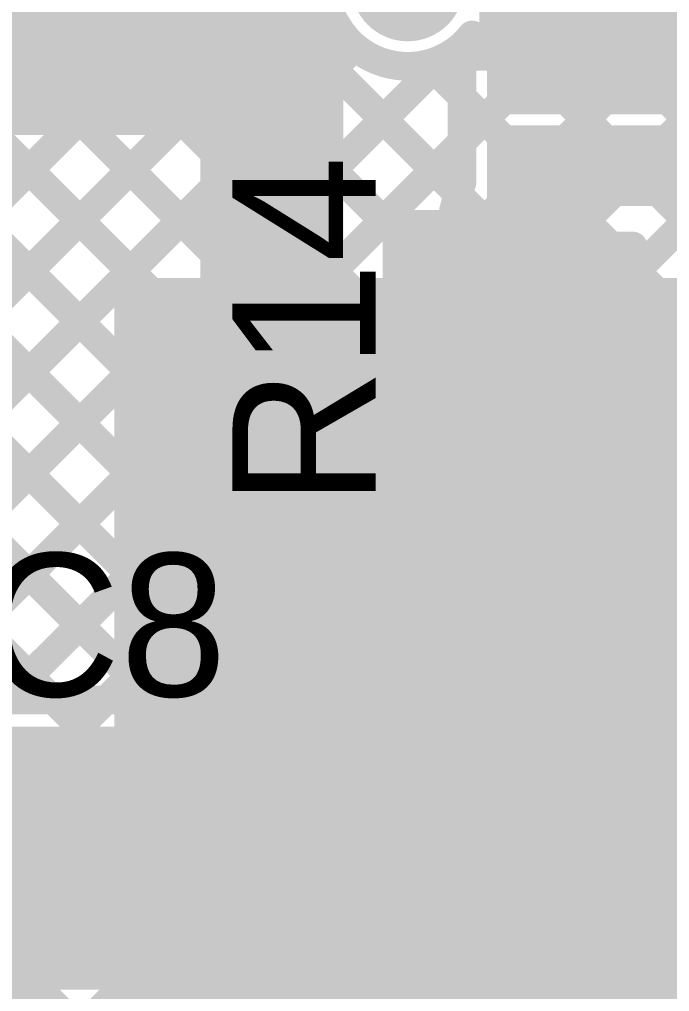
# Model space of a CAD drawing. Header units: millimetres. Extents: x 3.06 to 5.82, y 1.29 to 3.84.
# Drawn here: x 5.0885 to 5.2702, y 1.5805 to 1.8523 of the extents above; entities that cross this region are included whole.
import ezdxf

# ---------------------------------------------------------------- set-up
doc = ezdxf.new("R2010")
doc.units = ezdxf.units.MM
doc.header["$MEASUREMENT"] = 0
for name, color, linetype in [('BottomLayer', 5, 'Continuous'), ('BottomOverlay', 54, 'Continuous'), ('BottomPaste', 16, 'Continuous'), ('BottomSolder', 6, 'Continuous'), ('MultiLayer', 9, 'Continuous'), ('TopLayer', 1, 'Continuous'), ('TopOverlay', 2, 'Continuous'), ('TopPaste', 8, 'Continuous'), ('TopSolder', 216, 'Continuous'), ('ViaHoleLayer', 16, 'Continuous')]:
    doc.layers.add(name, color=color, linetype=linetype)

# ---------------------------------------------------------------- blocks, each defined once
blk = doc.blocks.new('RES_0805_74')
at = {"layer": 'TopLayer'}
for points in [[(-0.06, -0.025), (-0.02, -0.025), (-0.06, 0.025), (-0.02, 0.025)], [(0.02, -0.025), (0.06, -0.025), (0.02, 0.025), (0.06, 0.025)]]:
    blk.add_solid(points, dxfattribs=at)
at = {"layer": 'TopOverlay', "const_width": 0.00787}
for points in [[(-0.065, 0.03), (0.065, 0.03)], [(-0.065, 0.03), (-0.065, -0.03)], [(0.065, 0.03), (0.065, -0.03)], [(-0.065, -0.03), (0.065, -0.03)]]:
    blk.add_lwpolyline(points, dxfattribs=at)
at = {"layer": 'TopOverlay', "const_width": 0.00394}
for points in [[(-0.06697, 0.03, 1), (-0.06303, 0.03, 1)], [(-0.06697, 0.03, 1), (-0.06303, 0.03, 1)], [(0.06303, 0.03, 1), (0.06697, 0.03, 1)], [(0.06303, 0.03, 1), (0.06697, 0.03, 1)], [(-0.06697, -0.03, 1), (-0.06303, -0.03, 1)], [(-0.06697, -0.03, 1), (-0.06303, -0.03, 1)], [(0.06303, -0.03, 1), (0.06697, -0.03, 1)], [(0.06303, -0.03, 1), (0.06697, -0.03, 1)]]:
    blk.add_lwpolyline(points, format="xyb", close=True, dxfattribs=at)
at = {"layer": 'TopPaste'}
for points in [[(-0.06, -0.025), (-0.02, -0.025), (-0.06, 0.025), (-0.02, 0.025)], [(0.02, -0.025), (0.06, -0.025), (0.02, 0.025), (0.06, 0.025)]]:
    blk.add_solid(points, dxfattribs=at)
at = {"layer": 'TopSolder'}
for points in [[(-0.064, -0.029), (-0.016, -0.029), (-0.064, 0.029), (-0.016, 0.029)], [(0.016, -0.029), (0.064, -0.029), (0.016, 0.029), (0.064, 0.029)]]:
    blk.add_solid(points, dxfattribs=at)
blk = doc.blocks.new('RES_0805_B_75')
at = {"layer": 'BottomLayer'}
for points in [[(-0.06, -0.025), (-0.02, -0.025), (-0.06, 0.025), (-0.02, 0.025)], [(0.02, -0.025), (0.06, -0.025), (0.02, 0.025), (0.06, 0.025)]]:
    blk.add_solid(points, dxfattribs=at)
at = {"layer": 'BottomOverlay', "const_width": 0.00787}
for points in [[(-0.065, 0.03), (0.065, 0.03)], [(-0.065, -0.03), (-0.065, 0.03)], [(0.065, -0.03), (0.065, 0.03)], [(-0.065, -0.03), (0.065, -0.03)]]:
    blk.add_lwpolyline(points, dxfattribs=at)
at = {"layer": 'BottomOverlay', "const_width": 0.00394}
for points in [[(-0.06697, 0.03, 1), (-0.06303, 0.03, 1)], [(-0.06697, 0.03, 1), (-0.06303, 0.03, 1)], [(0.06303, 0.03, 1), (0.06697, 0.03, 1)], [(0.06303, 0.03, 1), (0.06697, 0.03, 1)], [(-0.06697, -0.03, 1), (-0.06303, -0.03, 1)], [(-0.06697, -0.03, 1), (-0.06303, -0.03, 1)], [(0.06303, -0.03, 1), (0.06697, -0.03, 1)], [(0.06303, -0.03, 1), (0.06697, -0.03, 1)]]:
    blk.add_lwpolyline(points, format="xyb", close=True, dxfattribs=at)
at = {"layer": 'BottomPaste'}
for points in [[(-0.06, -0.025), (-0.02, -0.025), (-0.06, 0.025), (-0.02, 0.025)], [(0.02, -0.025), (0.06, -0.025), (0.02, 0.025), (0.06, 0.025)]]:
    blk.add_solid(points, dxfattribs=at)
at = {"layer": 'BottomSolder'}
for points in [[(-0.064, -0.029), (-0.016, -0.029), (-0.064, 0.029), (-0.016, 0.029)], [(0.016, -0.029), (0.064, -0.029), (0.016, 0.029), (0.064, 0.029)]]:
    blk.add_solid(points, dxfattribs=at)
blk = doc.blocks.new('RES_0805_87')
at = {"layer": 'TopLayer'}
for points in [[(-0.06, -0.025), (-0.02, -0.025), (-0.06, 0.025), (-0.02, 0.025)], [(0.02, -0.025), (0.06, -0.025), (0.02, 0.025), (0.06, 0.025)]]:
    blk.add_solid(points, dxfattribs=at)
at = {"layer": 'TopOverlay', "const_width": 0.00787}
for points in [[(-0.065, 0.03), (0.065, 0.03)], [(-0.065, -0.03), (-0.065, 0.03)], [(0.065, -0.03), (0.065, 0.03)], [(-0.065, -0.03), (0.065, -0.03)]]:
    blk.add_lwpolyline(points, dxfattribs=at)
at = {"layer": 'TopOverlay', "const_width": 0.00394}
for points in [[(-0.06697, 0.03, 1), (-0.06303, 0.03, 1)], [(-0.06697, 0.03, 1), (-0.06303, 0.03, 1)], [(0.06303, 0.03, 1), (0.06697, 0.03, 1)], [(0.06303, 0.03, 1), (0.06697, 0.03, 1)], [(-0.06697, -0.03, 1), (-0.06303, -0.03, 1)], [(-0.06697, -0.03, 1), (-0.06303, -0.03, 1)], [(0.06303, -0.03, 1), (0.06697, -0.03, 1)], [(0.06303, -0.03, 1), (0.06697, -0.03, 1)]]:
    blk.add_lwpolyline(points, format="xyb", close=True, dxfattribs=at)
at = {"layer": 'TopPaste'}
for points in [[(-0.06, -0.025), (-0.02, -0.025), (-0.06, 0.025), (-0.02, 0.025)], [(0.02, -0.025), (0.06, -0.025), (0.02, 0.025), (0.06, 0.025)]]:
    blk.add_solid(points, dxfattribs=at)
at = {"layer": 'TopSolder'}
for points in [[(-0.064, -0.029), (-0.016, -0.029), (-0.064, 0.029), (-0.016, 0.029)], [(0.016, -0.029), (0.064, -0.029), (0.016, 0.029), (0.064, 0.029)]]:
    blk.add_solid(points, dxfattribs=at)
blk = doc.blocks.new('16_TSSOP_100')
at = {"layer": 'TopLayer'}
for points in [[(-0.13681, 0.08228), (-0.08169, 0.08228), (-0.13681, 0.09685), (-0.08169, 0.09685)], [(0.07579, 0.08228), (0.13091, 0.08228), (0.07579, 0.09685), (0.13091, 0.09685)], [(-0.13681, 0.05669), (-0.08169, 0.05669), (-0.13681, 0.07126), (-0.08169, 0.07126)], [(0.07579, 0.05669), (0.13091, 0.05669), (0.07579, 0.07126), (0.13091, 0.07126)], [(-0.13681, 0.0311), (-0.08169, 0.0311), (-0.13681, 0.04567), (-0.08169, 0.04567)], [(0.07579, 0.0311), (0.13091, 0.0311), (0.07579, 0.04567), (0.13091, 0.04567)], [(-0.13681, 0.00551), (-0.08169, 0.00551), (-0.13681, 0.02008), (-0.08169, 0.02008)], [(0.07579, 0.00551), (0.13091, 0.00551), (0.07579, 0.02008), (0.13091, 0.02008)], [(-0.13681, -0.02008), (-0.08169, -0.02008), (-0.13681, -0.00551), (-0.08169, -0.00551)], [(0.07579, -0.02008), (0.13091, -0.02008), (0.07579, -0.00551), (0.13091, -0.00551)], [(-0.13681, -0.04567), (-0.08169, -0.04567), (-0.13681, -0.0311), (-0.08169, -0.0311)], [(0.07579, -0.04567), (0.13091, -0.04567), (0.07579, -0.0311), (0.13091, -0.0311)], [(-0.13681, -0.07126), (-0.08169, -0.07126), (-0.13681, -0.05669), (-0.08169, -0.05669)], [(0.07579, -0.07126), (0.13091, -0.07126), (0.07579, -0.05669), (0.13091, -0.05669)], [(-0.13681, -0.09685), (-0.08169, -0.09685), (-0.13681, -0.08228), (-0.08169, -0.08228)], [(0.07579, -0.09685), (0.13091, -0.09685), (0.07579, -0.08228), (0.13091, -0.08228)]]:
    blk.add_solid(points, dxfattribs=at)
at = {"layer": 'TopOverlay', "const_width": 0.00787}
for points in [[(-0.079, 0.103), (0.079, 0.103)], [(-0.079, -0.103), (0.079, -0.103)]]:
    blk.add_lwpolyline(points, dxfattribs=at)
at = {"layer": 'TopOverlay'}
for points, const_width in [([(-0.08097, 0.103, 1), (-0.07703, 0.103, 1)], 0.00394), ([(0.07703, 0.103, 1), (0.08097, 0.103, 1)], 0.00394), ([(-0.14253, 0.089, 1), (-0.15147, 0.089, 1)], 0.01), ([(-0.15397, 0.089, 1), (-0.14897, 0.089, 1)], 0.005), ([(-0.14503, 0.089, 1), (-0.14003, 0.089, 1)], 0.005), ([(-0.08097, -0.103, 1), (-0.07703, -0.103, 1)], 0.00394), ([(0.07703, -0.103, 1), (0.08097, -0.103, 1)], 0.00394)]:
    blk.add_lwpolyline(points, format="xyb", close=True, dxfattribs=dict(at, const_width=const_width))
at = {"layer": 'TopPaste'}
for points in [[(-0.13681, 0.08228), (-0.08169, 0.08228), (-0.13681, 0.09685), (-0.08169, 0.09685)], [(0.07579, 0.08228), (0.13091, 0.08228), (0.07579, 0.09685), (0.13091, 0.09685)], [(-0.13681, 0.05669), (-0.08169, 0.05669), (-0.13681, 0.07126), (-0.08169, 0.07126)], [(0.07579, 0.05669), (0.13091, 0.05669), (0.07579, 0.07126), (0.13091, 0.07126)], [(-0.13681, 0.0311), (-0.08169, 0.0311), (-0.13681, 0.04567), (-0.08169, 0.04567)], [(0.07579, 0.0311), (0.13091, 0.0311), (0.07579, 0.04567), (0.13091, 0.04567)], [(-0.13681, 0.00551), (-0.08169, 0.00551), (-0.13681, 0.02008), (-0.08169, 0.02008)], [(0.07579, 0.00551), (0.13091, 0.00551), (0.07579, 0.02008), (0.13091, 0.02008)], [(-0.13681, -0.02008), (-0.08169, -0.02008), (-0.13681, -0.00551), (-0.08169, -0.00551)], [(0.07579, -0.02008), (0.13091, -0.02008), (0.07579, -0.00551), (0.13091, -0.00551)], [(-0.13681, -0.04567), (-0.08169, -0.04567), (-0.13681, -0.0311), (-0.08169, -0.0311)], [(0.07579, -0.04567), (0.13091, -0.04567), (0.07579, -0.0311), (0.13091, -0.0311)], [(-0.13681, -0.07126), (-0.08169, -0.07126), (-0.13681, -0.05669), (-0.08169, -0.05669)], [(0.07579, -0.07126), (0.13091, -0.07126), (0.07579, -0.05669), (0.13091, -0.05669)], [(-0.13681, -0.09685), (-0.08169, -0.09685), (-0.13681, -0.08228), (-0.08169, -0.08228)], [(0.07579, -0.09685), (0.13091, -0.09685), (0.07579, -0.08228), (0.13091, -0.08228)]]:
    blk.add_solid(points, dxfattribs=at)
at = {"layer": 'TopSolder'}
for points in [[(-0.14081, 0.07828), (-0.07769, 0.07828), (-0.14081, 0.10085), (-0.07769, 0.10085)], [(0.07179, 0.07828), (0.13491, 0.07828), (0.07179, 0.10085), (0.13491, 0.10085)], [(-0.14081, 0.05269), (-0.07769, 0.05269), (-0.14081, 0.07526), (-0.07769, 0.07526)], [(0.07179, 0.05269), (0.13491, 0.05269), (0.07179, 0.07526), (0.13491, 0.07526)], [(-0.14081, 0.0271), (-0.07769, 0.0271), (-0.14081, 0.04967), (-0.07769, 0.04967)], [(0.07179, 0.0271), (0.13491, 0.0271), (0.07179, 0.04967), (0.13491, 0.04967)], [(-0.14081, 0.00151), (-0.07769, 0.00151), (-0.14081, 0.02408), (-0.07769, 0.02408)], [(0.07179, 0.00151), (0.13491, 0.00151), (0.07179, 0.02408), (0.13491, 0.02408)], [(-0.14081, -0.02408), (-0.07769, -0.02408), (-0.14081, -0.00151), (-0.07769, -0.00151)], [(0.07179, -0.02408), (0.13491, -0.02408), (0.07179, -0.00151), (0.13491, -0.00151)], [(-0.14081, -0.04967), (-0.07769, -0.04967), (-0.14081, -0.0271), (-0.07769, -0.0271)], [(0.07179, -0.04967), (0.13491, -0.04967), (0.07179, -0.0271), (0.13491, -0.0271)], [(-0.14081, -0.07526), (-0.07769, -0.07526), (-0.14081, -0.05269), (-0.07769, -0.05269)], [(0.07179, -0.07526), (0.13491, -0.07526), (0.07179, -0.05269), (0.13491, -0.05269)], [(-0.14081, -0.10085), (-0.07769, -0.10085), (-0.14081, -0.07828), (-0.07769, -0.07828)], [(0.07179, -0.10085), (0.13491, -0.10085), (0.07179, -0.07828), (0.13491, -0.07828)]]:
    blk.add_solid(points, dxfattribs=at)
blk = doc.blocks.new('C__1206_111')
at = {"layer": 'TopLayer'}
for points in [[(-0.08, -0.035), (-0.02, -0.035), (-0.08, 0.035), (-0.02, 0.035)], [(0.02, -0.035), (0.08, -0.035), (0.02, 0.035), (0.08, 0.035)]]:
    blk.add_solid(points, dxfattribs=at)
at = {"layer": 'TopOverlay', "const_width": 0.005}
for points in [[(-0.087, 0.042), (0.087, 0.042)], [(-0.087, 0.042), (-0.087, -0.042)], [(0.087, 0.042), (0.087, -0.042)], [(-0.087, -0.042), (0.087, -0.042)]]:
    blk.add_lwpolyline(points, dxfattribs=at)
at = {"layer": 'TopOverlay', "const_width": 0.0025}
for points in [[(-0.08825, 0.042, 1), (-0.08575, 0.042, 1)], [(-0.08825, 0.042, 1), (-0.08575, 0.042, 1)], [(0.08575, 0.042, 1), (0.08825, 0.042, 1)], [(0.08575, 0.042, 1), (0.08825, 0.042, 1)], [(-0.08825, -0.042, 1), (-0.08575, -0.042, 1)], [(-0.08825, -0.042, 1), (-0.08575, -0.042, 1)], [(0.08575, -0.042, 1), (0.08825, -0.042, 1)], [(0.08575, -0.042, 1), (0.08825, -0.042, 1)]]:
    blk.add_lwpolyline(points, format="xyb", close=True, dxfattribs=at)
at = {"layer": 'TopPaste'}
for points in [[(-0.08, -0.035), (-0.02, -0.035), (-0.08, 0.035), (-0.02, 0.035)], [(0.02, -0.035), (0.08, -0.035), (0.02, 0.035), (0.08, 0.035)]]:
    blk.add_solid(points, dxfattribs=at)
at = {"layer": 'TopSolder'}
for points in [[(-0.084, -0.039), (-0.016, -0.039), (-0.084, 0.039), (-0.016, 0.039)], [(0.016, -0.039), (0.084, -0.039), (0.016, 0.039), (0.084, 0.039)]]:
    blk.add_solid(points, dxfattribs=at)

msp = doc.modelspace()

# ---------------------------------------------------------------- linework, layer by layer
at = {"layer": 'BottomLayer'}
for points, const_width in [([(4.789, 2.2255), (5.367, 1.6475)], 0.008), ([(4.789, 2.19722), (5.367, 1.61922)], 0.008), ([(4.789, 2.16893), (5.36166, 1.59627)], 0.008), ([(4.789, 2.14065), (5.34149, 1.58816)], 0.008), ([(4.89622, 2.00514), (5.32595, 1.57542)], 0.008), ([(4.88966, 1.98342), (5.31461, 1.55847)], 0.008), ([(4.8668, 1.978), (5.3084, 1.5364)], 0.008), ([(4.87912, 1.93739), (5.29051, 1.526)], 0.008), ([(4.72069, 1.468), (5.17776, 1.92507)], 0.008), ([(4.75109, 1.924), (5.14909, 1.526)], 0.008), ([(4.77937, 1.924), (5.17737, 1.526)], 0.008), ([(4.80766, 1.924), (5.20566, 1.526)], 0.008), ([(4.83594, 1.924), (5.23394, 1.526)], 0.008), ([(4.86418, 1.92404), (5.26223, 1.526)], 0.008), ([(4.74898, 1.468), (5.19842, 1.91745)], 0.008), ([(4.77726, 1.468), (5.17021, 1.86095)], 0.008), ([(5.159, 1.771), (5.159, 1.839)], 0.04), ([(5.215, 1.842), (5.215, 1.84799)], 0.008), ([(4.80555, 1.468), (5.18197, 1.84442)], 0.008), ([(4.83383, 1.468), (5.20767, 1.84184)], 0.008), ([(4.86211, 1.468), (5.23611, 1.842)], 0.008), ([(4.8904, 1.468), (5.2644, 1.842)], 0.008), ([(5.215, 1.842), (5.276, 1.842)], 0.008), ([(5.22907, 1.842), (5.367, 1.70407)], 0.008), ([(5.25735, 1.842), (5.367, 1.73235)], 0.008), ([(5.20284, 1.83995), (5.367, 1.67579)], 0.008), ([(4.91868, 1.468), (5.28468, 1.834)], 0.008), ([(4.94697, 1.468), (5.31297, 1.834)], 0.008), ([(4.97525, 1.468), (5.34125, 1.834)], 0.008), ([(5.06154, 1.526), (5.36954, 1.834)], 0.008), ([(5.08982, 1.526), (5.39782, 1.834)], 0.008), ([(5.1181, 1.526), (5.4261, 1.834)], 0.008), ([(5.173, 1.757), (5.318, 1.757)], 0.012), ([(5.14639, 1.526), (5.367, 1.74661)], 0.008), ([(5.17467, 1.526), (5.367, 1.71833)], 0.008), ([(5.20296, 1.526), (5.367, 1.69004)], 0.008)]:
    msp.add_lwpolyline(points, dxfattribs=dict(at, const_width=const_width))
for points, const_width in [([(5.19109, 1.862, 1), (5.20291, 1.862, 1)], 0.01181), ([(5.149, 1.839, 1), (5.169, 1.839, 1)], 0.02), ([(5.213, 1.84799, 1), (5.217, 1.84799, 1)], 0.004), ([(5.213, 1.84799, 1), (5.217, 1.84799, 1)], 0.004), ([(5.15309, 1.839, 1), (5.16491, 1.839, 1)], 0.01181), ([(5.17997, 1.84442, 1), (5.18397, 1.84442, 1)], 0.004), ([(5.1812, 1.84384, 1), (5.1852, 1.84384, 1)], 0.004), ([(5.1812, 1.84384, 1), (5.1852, 1.84384, 1)], 0.004), ([(5.20567, 1.84184, 1), (5.20967, 1.84184, 1)], 0.004), ([(5.213, 1.842, 1), (5.217, 1.842, 1)], 0.004), ([(5.213, 1.842, 1), (5.217, 1.842, 1)], 0.004), ([(5.22707, 1.842, 1), (5.23107, 1.842, 1)], 0.004), ([(5.23411, 1.842, 1), (5.23811, 1.842, 1)], 0.004), ([(5.25535, 1.842, 1), (5.25935, 1.842, 1)], 0.004), ([(5.2624, 1.842, 1), (5.2664, 1.842, 1)], 0.004), ([(5.20084, 1.83995, 1), (5.20484, 1.83995, 1)], 0.004), ([(5.149, 1.771, 1), (5.169, 1.771, 1)], 0.02), ([(5.156, 1.771, 1), (5.162, 1.771, 1)], 0.006), ([(5.17, 1.757, 1), (5.176, 1.757, 1)], 0.006), ([(5.17, 1.757, 1), (5.176, 1.757, 1)], 0.006), ([(5.21609, 1.691, 1), (5.22791, 1.691, 1)], 0.01181)]:
    msp.add_lwpolyline(points, format="xyb", close=True, dxfattribs=dict(at, const_width=const_width))
for points, const_width in [([(5.1832, 1.84384, -0.298221), (5.17, 1.864)], 0.008), ([(5.215, 1.84799, -0.410774), (5.1832, 1.84384)], 0.008), ([(5.173, 1.757, -0.414214), (5.159, 1.771)], 0.012)]:
    msp.add_lwpolyline(points, format="xyb", dxfattribs=dict(at, const_width=const_width))
msp.add_solid([(5.115, 1.523), (5.308, 1.523), (5.115, 1.78), (5.308, 1.78)], dxfattribs=at)
at = {"layer": 'BottomSolder', "const_width": 0.01581}
for points in [[(5.18909, 1.862, 1), (5.20491, 1.862, 1)], [(5.15109, 1.839, 1), (5.16691, 1.839, 1)], [(5.21409, 1.691, 1), (5.22991, 1.691, 1)]]:
    msp.add_lwpolyline(points, format="xyb", close=True, dxfattribs=at)
at = {"layer": 'MultiLayer', "const_width": 0.01181}
for points in [[(5.19109, 1.862, 1), (5.20291, 1.862, 1)], [(5.15309, 1.839, 1), (5.16491, 1.839, 1)], [(5.21609, 1.691, 1), (5.22791, 1.691, 1)]]:
    msp.add_lwpolyline(points, format="xyb", close=True, dxfattribs=at)
at = {"layer": 'TopLayer'}
for points, const_width in [([(5.034, 1.9805), (5.21101, 1.80349)], 0.008), ([(4.79094, 1.969), (5.09794, 1.662)], 0.008), ([(5.03023, 1.95599), (5.194, 1.79222)], 0.008), ([(5.01632, 1.94162), (5.194, 1.76393)], 0.008), ([(5.00171, 1.92794), (5.194, 1.73565)], 0.008), ([(4.63669, 1.384), (5.17776, 1.92507)], 0.008), ([(4.86418, 1.92404), (5.12623, 1.662)], 0.008), ([(4.89151, 1.925), (5.15451, 1.662)], 0.008), ([(4.9198, 1.925), (5.1828, 1.662)], 0.008), ([(4.94808, 1.925), (5.21108, 1.662)], 0.008), ([(4.97636, 1.925), (5.23936, 1.662)], 0.008), ([(4.66498, 1.384), (5.19842, 1.91745)], 0.008), ([(5.16, 1.84), (5.16, 1.87)], 0.012), ([(4.69326, 1.384), (5.17355, 1.86429)], 0.008), ([(4.72155, 1.384), (5.18219, 1.84465)], 0.008), ([(4.74983, 1.384), (5.20744, 1.84161)], 0.008), ([(5.20284, 1.83995), (5.21219, 1.8306)], 0.008), ([(5.20724, 1.84161), (5.21219, 1.84161)], 0.008), ([(5.21219, 1.82972), (5.21219, 1.84161)], 0.008), ([(5.25075, 1.837), (5.25075, 1.83702)], 0.012), ([(5.25075, 1.837), (5.283, 1.837)], 0.012), ([(5.21219, 1.81874), (5.21219, 1.82972)], 0.008), ([(5.21219, 1.81874), (5.21219, 1.82972)], 0.008), ([(4.77811, 1.384), (5.21219, 1.81807)], 0.008), ([(5.21219, 1.80669), (5.21219, 1.81874)], 0.008), ([(5.25075, 1.81143), (5.29543, 1.81143)], 0.02), ([(5.23, 1.764), (5.23, 1.79069)], 0.02), ([(5.194, 1.795), (5.20922, 1.795)], 0.008), ([(5.194, 1.733), (5.194, 1.795)], 0.008), ([(5.0844, 1.662), (5.194, 1.7716)], 0.008), ([(5.11268, 1.662), (5.194, 1.74332)], 0.008), ([(5.194, 1.73565), (5.19665, 1.733)], 0.008), ([(5.14097, 1.662), (5.21197, 1.733)], 0.008), ([(5.16925, 1.662), (5.24025, 1.733)], 0.008), ([(5.194, 1.733), (5.261, 1.733)], 0.008), ([(5.19665, 1.733), (5.261, 1.66865)], 0.008), ([(5.22493, 1.733), (5.261, 1.69693)], 0.008), ([(5.25322, 1.733), (5.261, 1.72522)], 0.008), ([(5.261, 1.663), (5.261, 1.733)], 0.008), ([(5.19754, 1.662), (5.261, 1.72546)], 0.008), ([(5.22582, 1.662), (5.261, 1.69718)], 0.008), ([(5.2551, 1.663), (5.261, 1.6689)], 0.008), ([(5.247, 1.663), (5.261, 1.663)], 0.008), ([(5.247, 1.663), (5.261, 1.663)], 0.008), ([(5.075, 1.662), (5.247, 1.662)], 0.008)]:
    msp.add_lwpolyline(points, dxfattribs=dict(at, const_width=const_width))
for points, const_width in [([(5.17717, 1.85072, -0.447159), (5.18458, 1.88114)], 0.008), ([(5.20724, 1.84161, -0.399144), (5.17717, 1.85072)], 0.008), ([(5.16, 1.84, -0.414214), (5.159, 1.839)], 0.012), ([(5.23, 1.79069, -0.414214), (5.25075, 1.81143)], 0.02), ([(5.20922, 1.795, -0.07259), (5.21219, 1.80669)], 0.008)]:
    msp.add_lwpolyline(points, format="xyb", dxfattribs=dict(at, const_width=const_width))
for points, const_width in [([(5.19109, 1.862, 1), (5.20291, 1.862, 1)], 0.01181), ([(5.17517, 1.85072, 1), (5.17917, 1.85072, 1)], 0.004), ([(5.17517, 1.85072, 1), (5.17917, 1.85072, 1)], 0.004), ([(5.15309, 1.839, 1), (5.16491, 1.839, 1)], 0.01181), ([(5.18019, 1.84465, 1), (5.18419, 1.84465, 1)], 0.004), ([(5.157, 1.84, 1), (5.163, 1.84, 1)], 0.006), ([(5.157, 1.84, 1), (5.163, 1.84, 1)], 0.006), ([(5.156, 1.839, 1), (5.162, 1.839, 1)], 0.006), ([(5.20084, 1.83995, 1), (5.20484, 1.83995, 1)], 0.004), ([(5.20524, 1.84161, 1), (5.20924, 1.84161, 1)], 0.004), ([(5.20524, 1.84161, 1), (5.20924, 1.84161, 1)], 0.004), ([(5.20544, 1.84161, 1), (5.20944, 1.84161, 1)], 0.004), ([(5.21019, 1.84161, 1), (5.21419, 1.84161, 1)], 0.004), ([(5.21019, 1.84161, 1), (5.21419, 1.84161, 1)], 0.004), ([(5.24775, 1.83702, 1), (5.25375, 1.83702, 1)], 0.006), ([(5.24775, 1.837, 1), (5.25375, 1.837, 1)], 0.006), ([(5.24775, 1.837, 1), (5.25375, 1.837, 1)], 0.006), ([(5.21019, 1.8306, 1), (5.21419, 1.8306, 1)], 0.004), ([(5.21019, 1.82972, 1), (5.21419, 1.82972, 1)], 0.004), ([(5.21019, 1.82972, 1), (5.21419, 1.82972, 1)], 0.004), ([(5.21019, 1.82972, 1), (5.21419, 1.82972, 1)], 0.004), ([(5.21019, 1.81874, 1), (5.21419, 1.81874, 1)], 0.004), ([(5.21019, 1.81874, 1), (5.21419, 1.81874, 1)], 0.004), ([(5.21019, 1.81874, 1), (5.21419, 1.81874, 1)], 0.004), ([(5.21019, 1.81807, 1), (5.21419, 1.81807, 1)], 0.004), ([(5.24575, 1.81143, 1), (5.25575, 1.81143, 1)], 0.01), ([(5.24575, 1.81143, 1), (5.25575, 1.81143, 1)], 0.01), ([(5.21019, 1.80669, 1), (5.21419, 1.80669, 1)], 0.004), ([(5.21019, 1.80669, 1), (5.21419, 1.80669, 1)], 0.004), ([(5.20901, 1.80349, 1), (5.21301, 1.80349, 1)], 0.004), ([(5.225, 1.79069, 1), (5.235, 1.79069, 1)], 0.01), ([(5.225, 1.79069, 1), (5.235, 1.79069, 1)], 0.01), ([(5.192, 1.795, 1), (5.196, 1.795, 1)], 0.004), ([(5.192, 1.795, 1), (5.196, 1.795, 1)], 0.004), ([(5.20722, 1.795, 1), (5.21122, 1.795, 1)], 0.004), ([(5.20722, 1.795, 1), (5.21122, 1.795, 1)], 0.004), ([(5.192, 1.79222, 1), (5.196, 1.79222, 1)], 0.004), ([(5.192, 1.7716, 1), (5.196, 1.7716, 1)], 0.004), ([(5.225, 1.764, 1), (5.235, 1.764, 1)], 0.01), ([(5.192, 1.76393, 1), (5.196, 1.76393, 1)], 0.004), ([(5.192, 1.74332, 1), (5.196, 1.74332, 1)], 0.004), ([(5.192, 1.73565, 1), (5.196, 1.73565, 1)], 0.004), ([(5.192, 1.73565, 1), (5.196, 1.73565, 1)], 0.004), ([(5.192, 1.733, 1), (5.196, 1.733, 1)], 0.004), ([(5.192, 1.733, 1), (5.196, 1.733, 1)], 0.004), ([(5.19465, 1.733, 1), (5.19865, 1.733, 1)], 0.004), ([(5.19465, 1.733, 1), (5.19865, 1.733, 1)], 0.004), ([(5.20997, 1.733, 1), (5.21397, 1.733, 1)], 0.004), ([(5.22293, 1.733, 1), (5.22693, 1.733, 1)], 0.004), ([(5.23825, 1.733, 1), (5.24225, 1.733, 1)], 0.004), ([(5.25122, 1.733, 1), (5.25522, 1.733, 1)], 0.004), ([(5.259, 1.733, 1), (5.263, 1.733, 1)], 0.004), ([(5.259, 1.733, 1), (5.263, 1.733, 1)], 0.004), ([(5.259, 1.72546, 1), (5.263, 1.72546, 1)], 0.004), ([(5.259, 1.72522, 1), (5.263, 1.72522, 1)], 0.004), ([(5.21609, 1.691, 1), (5.22791, 1.691, 1)], 0.01181), ([(5.259, 1.69718, 1), (5.263, 1.69718, 1)], 0.004), ([(5.259, 1.69693, 1), (5.263, 1.69693, 1)], 0.004), ([(5.259, 1.6689, 1), (5.263, 1.6689, 1)], 0.004), ([(5.259, 1.66865, 1), (5.263, 1.66865, 1)], 0.004), ([(5.245, 1.663, 1), (5.249, 1.663, 1)], 0.004), ([(5.245, 1.663, 1), (5.249, 1.663, 1)], 0.004), ([(5.2531, 1.663, 1), (5.2571, 1.663, 1)], 0.004), ([(5.259, 1.663, 1), (5.263, 1.663, 1)], 0.004), ([(5.259, 1.663, 1), (5.263, 1.663, 1)], 0.004), ([(5.259, 1.663, 1), (5.263, 1.663, 1)], 0.004), ([(5.09594, 1.662, 1), (5.09994, 1.662, 1)], 0.004), ([(5.11068, 1.662, 1), (5.11468, 1.662, 1)], 0.004), ([(5.12423, 1.662, 1), (5.12823, 1.662, 1)], 0.004), ([(5.13897, 1.662, 1), (5.14297, 1.662, 1)], 0.004), ([(5.15251, 1.662, 1), (5.15651, 1.662, 1)], 0.004), ([(5.16725, 1.662, 1), (5.17125, 1.662, 1)], 0.004), ([(5.1808, 1.662, 1), (5.1848, 1.662, 1)], 0.004), ([(5.19554, 1.662, 1), (5.19954, 1.662, 1)], 0.004), ([(5.20908, 1.662, 1), (5.21308, 1.662, 1)], 0.004), ([(5.22382, 1.662, 1), (5.22782, 1.662, 1)], 0.004), ([(5.23736, 1.662, 1), (5.24136, 1.662, 1)], 0.004), ([(5.245, 1.662, 1), (5.249, 1.662, 1)], 0.004)]:
    msp.add_lwpolyline(points, format="xyb", close=True, dxfattribs=dict(at, const_width=const_width))
for points in [[(4.934, 1.82), (5.175, 1.82), (4.934, 1.902), (5.175, 1.902)], [(5.086, 1.581), (5.25, 1.581), (5.086, 1.651), (5.25, 1.651)], [(5.258, 1.584), (5.307, 1.584), (5.258, 1.652), (5.307, 1.652)], [(5.258, 1.623), (5.369, 1.623), (5.258, 1.652), (5.369, 1.652)]]:
    msp.add_solid(points, dxfattribs=at)
at = {"layer": 'TopSolder', "const_width": 0.01581}
for points in [[(5.18909, 1.862, 1), (5.20491, 1.862, 1)], [(5.15109, 1.839, 1), (5.16691, 1.839, 1)], [(5.21409, 1.691, 1), (5.22991, 1.691, 1)]]:
    msp.add_lwpolyline(points, format="xyb", close=True, dxfattribs=at)
at = {"layer": 'ViaHoleLayer', "const_width": 0.00787}
for points in [[(5.15506, 1.839, 1), (5.16294, 1.839, 1)], [(5.21806, 1.691, 1), (5.22594, 1.691, 1)]]:
    msp.add_lwpolyline(points, format="xyb", close=True, dxfattribs=at)

# ---------------------------------------------------------------- block references
for name, p in [('16_TSSOP_100', (5.36, 1.901)), ('RES_0805_87', (5.246, 1.617))]:
    msp.add_blockref(name, p)
for name, p, rotation in [('RES_0805_B_75', (5.286, 1.878), 360), ('RES_0805_74', (5.23, 1.724), 90), ('C__1206_111', (5.121, 1.565), 90)]:
    msp.add_blockref(name, p, dxfattribs=dict(rotation=rotation))

# ---------------------------------------------------------------- texts
at = {"layer": 'TopOverlay'}
msp.add_text('R14', height=0.04, rotation=90, dxfattribs=at).set_placement((5.188, 1.716))
msp.add_text('C8', height=0.04, dxfattribs=at).set_placement((5.078, 1.663))

doc.saveas('drawing.dxf')
